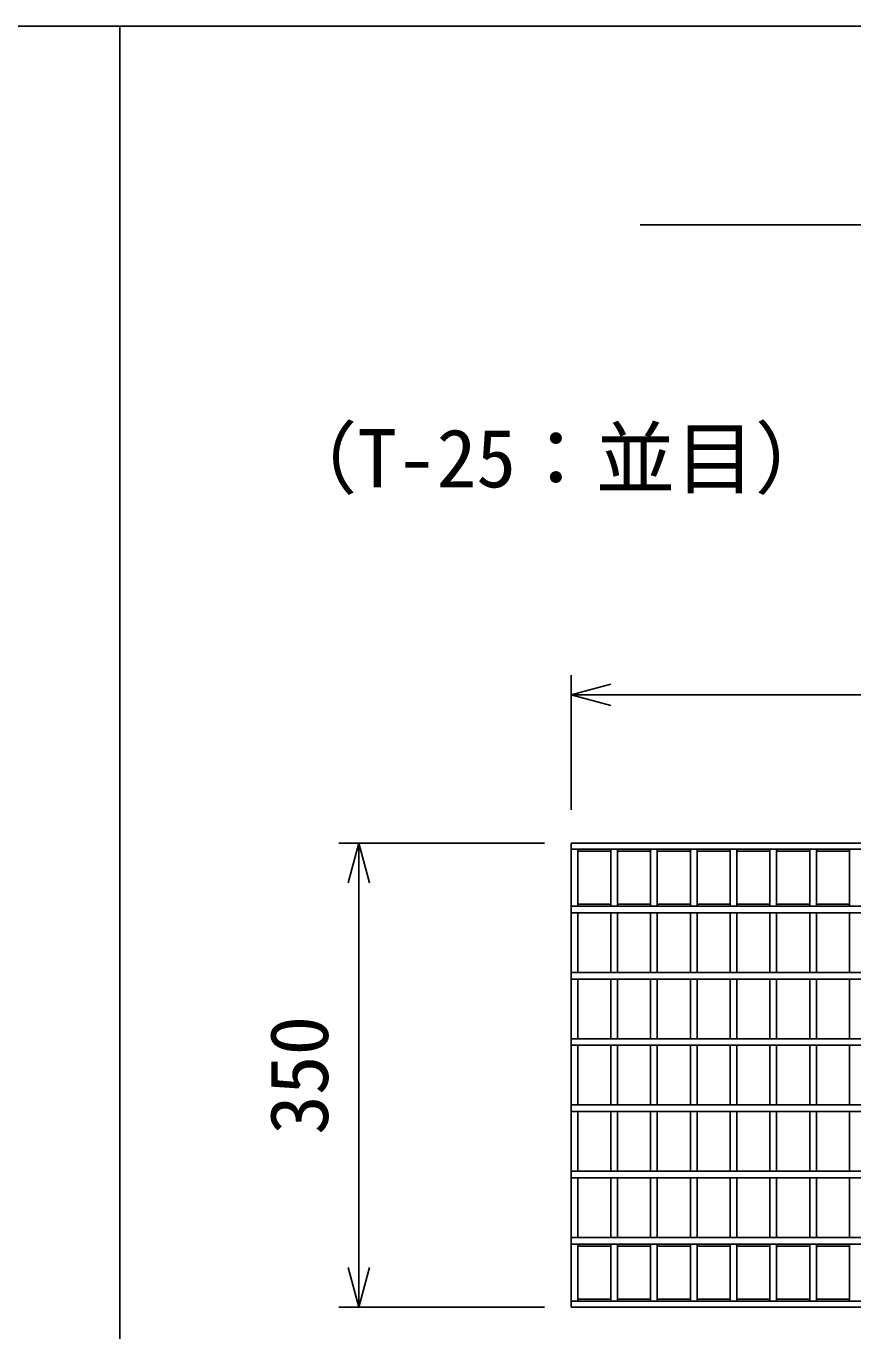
# Model space of a CAD drawing. Units: millimetres, scale not verified. Extents: x -33600 to 33600, y -11880 to 11880.
# Drawn here: x -29222 to -28598, y -5618 to -4634 of the extents above; entities that cross this region are included whole.
import ezdxf
from ezdxf.enums import TextEntityAlignment as Align

# ---------------------------------------------------------------- set-up
doc = ezdxf.new("R2010")
doc.units = ezdxf.units.MM
doc.header["$LTSCALE"] = 40
for name, color, linetype, lineweight in [('0-0_DIM', 7, 'Continuous', 25), ('0-2_HATCH', 6, 'Continuous', 25), ('0-6_TXT', 7, 'Continuous', 25)]:
    doc.layers.add(name, color=color, linetype=linetype, lineweight=lineweight)
doc.styles.add('ＭＳ ゴシック', font='')
doc.styles.get('ＭＳ ゴシック').set_extended_font_data('MS Gothic')

msp = doc.modelspace()

# ---------------------------------------------------------------- linework, layer by layer
at = {"layer": '0-0_DIM'}
for p, q in [((-28810.84, -5225.23), (-28810.84, -5123.65)), ((-27815.84, -5138.65), (-28810.84, -5138.65)), ((-28830.84, -5250.46), (-28985.84, -5250.46)), ((-28970.84, -5250.46), (-28970.84, -5600.46)), ((-28830.84, -5600.46), (-28985.84, -5600.46))]:
    msp.add_line(p, q, dxfattribs=at)
for points in [[(-28780.84, -5146.68), (-28810.84, -5138.65), (-28780.84, -5130.61)], [(-28978.88, -5280.46), (-28970.84, -5250.46), (-28962.8, -5280.46)], [(-28962.8, -5570.46), (-28970.84, -5600.46), (-28978.88, -5570.46)]]:
    msp.add_lwpolyline(points, dxfattribs=at)
at = {"layer": '0-2_HATCH'}
for p, q in [((-28810.84, -5250.46), (-28810.84, -5600.46)), ((-27815.84, -5250.46), (-28810.84, -5250.46)), ((-27815.84, -5254.96), (-28810.84, -5254.96)), ((-28805.84, -5254.96), (-28805.84, -5297.96)), ((-28780.84, -5254.96), (-28780.84, -5297.96)), ((-28775.84, -5254.96), (-28775.84, -5297.96)), ((-28750.84, -5254.96), (-28750.84, -5297.96)), ((-28745.84, -5254.96), (-28745.84, -5297.96)), ((-28720.84, -5254.96), (-28720.84, -5297.96)), ((-28715.84, -5254.96), (-28715.84, -5297.96)), ((-28690.84, -5254.96), (-28690.84, -5297.96)), ((-28685.84, -5254.96), (-28685.84, -5297.96)), ((-28660.84, -5254.96), (-28660.84, -5297.96)), ((-28655.84, -5254.96), (-28655.84, -5297.96)), ((-28630.84, -5254.96), (-28630.84, -5297.96)), ((-28625.84, -5254.96), (-28625.84, -5297.96)), ((-28600.84, -5254.96), (-28600.84, -5297.96)), ((-28780.84, -5256.46), (-28805.84, -5256.46)), ((-28750.84, -5256.46), (-28775.84, -5256.46)), ((-28720.84, -5256.46), (-28745.84, -5256.46)), ((-28690.84, -5256.46), (-28715.84, -5256.46)), ((-28660.84, -5256.46), (-28685.84, -5256.46)), ((-28630.84, -5256.46), (-28655.84, -5256.46)), ((-28600.84, -5256.46), (-28625.84, -5256.46)), ((-27815.84, -5297.96), (-28810.84, -5297.96)), ((-28810.84, -5302.96), (-27815.84, -5302.96)), ((-28780.84, -5296.46), (-28805.84, -5296.46)), ((-28805.84, -5347.96), (-28805.84, -5302.96)), ((-28780.84, -5347.96), (-28780.84, -5302.96)), ((-28750.84, -5296.46), (-28775.84, -5296.46)), ((-28775.84, -5347.96), (-28775.84, -5302.96)), ((-28750.84, -5347.96), (-28750.84, -5302.96)), ((-28720.84, -5296.46), (-28745.84, -5296.46)), ((-28745.84, -5347.96), (-28745.84, -5302.96)), ((-28720.84, -5347.96), (-28720.84, -5302.96)), ((-28690.84, -5296.46), (-28715.84, -5296.46)), ((-28715.84, -5347.96), (-28715.84, -5302.96)), ((-28690.84, -5347.96), (-28690.84, -5302.96)), ((-28660.84, -5296.46), (-28685.84, -5296.46)), ((-28685.84, -5347.96), (-28685.84, -5302.96)), ((-28660.84, -5347.96), (-28660.84, -5302.96)), ((-28630.84, -5296.46), (-28655.84, -5296.46)), ((-28655.84, -5347.96), (-28655.84, -5302.96)), ((-28630.84, -5347.96), (-28630.84, -5302.96)), ((-28600.84, -5296.46), (-28625.84, -5296.46)), ((-28625.84, -5347.96), (-28625.84, -5302.96)), ((-28600.84, -5347.96), (-28600.84, -5302.96)), ((-27815.84, -5347.96), (-28810.84, -5347.96)), ((-28810.84, -5352.96), (-27815.84, -5352.96)), ((-28805.84, -5397.96), (-28805.84, -5352.96)), ((-28780.84, -5397.96), (-28780.84, -5352.96)), ((-28775.84, -5397.96), (-28775.84, -5352.96)), ((-28750.84, -5397.96), (-28750.84, -5352.96)), ((-28745.84, -5397.96), (-28745.84, -5352.96)), ((-28720.84, -5397.96), (-28720.84, -5352.96)), ((-28715.84, -5397.96), (-28715.84, -5352.96)), ((-28690.84, -5397.96), (-28690.84, -5352.96)), ((-28685.84, -5397.96), (-28685.84, -5352.96)), ((-28660.84, -5397.96), (-28660.84, -5352.96)), ((-28655.84, -5397.96), (-28655.84, -5352.96)), ((-28630.84, -5397.96), (-28630.84, -5352.96)), ((-28625.84, -5397.96), (-28625.84, -5352.96)), ((-28600.84, -5397.96), (-28600.84, -5352.96)), ((-27815.84, -5397.96), (-28810.84, -5397.96)), ((-28810.84, -5402.96), (-27815.84, -5402.96)), ((-28805.84, -5447.96), (-28805.84, -5402.96)), ((-28780.84, -5447.96), (-28780.84, -5402.96)), ((-28775.84, -5447.96), (-28775.84, -5402.96)), ((-28750.84, -5447.96), (-28750.84, -5402.96)), ((-28745.84, -5447.96), (-28745.84, -5402.96)), ((-28720.84, -5447.96), (-28720.84, -5402.96)), ((-28715.84, -5447.96), (-28715.84, -5402.96)), ((-28690.84, -5447.96), (-28690.84, -5402.96)), ((-28685.84, -5447.96), (-28685.84, -5402.96)), ((-28660.84, -5447.96), (-28660.84, -5402.96)), ((-28655.84, -5447.96), (-28655.84, -5402.96)), ((-28630.84, -5447.96), (-28630.84, -5402.96)), ((-28625.84, -5447.96), (-28625.84, -5402.96)), ((-28600.84, -5447.96), (-28600.84, -5402.96)), ((-27815.84, -5447.96), (-28810.84, -5447.96)), ((-28810.84, -5452.96), (-27815.84, -5452.96)), ((-28805.84, -5497.96), (-28805.84, -5452.96)), ((-28780.84, -5497.96), (-28780.84, -5452.96)), ((-28775.84, -5497.96), (-28775.84, -5452.96)), ((-28750.84, -5497.96), (-28750.84, -5452.96)), ((-28745.84, -5497.96), (-28745.84, -5452.96)), ((-28720.84, -5497.96), (-28720.84, -5452.96)), ((-28715.84, -5497.96), (-28715.84, -5452.96)), ((-28690.84, -5497.96), (-28690.84, -5452.96)), ((-28685.84, -5497.96), (-28685.84, -5452.96)), ((-28660.84, -5497.96), (-28660.84, -5452.96)), ((-28655.84, -5497.96), (-28655.84, -5452.96)), ((-28630.84, -5497.96), (-28630.84, -5452.96)), ((-28625.84, -5497.96), (-28625.84, -5452.96)), ((-28600.84, -5497.96), (-28600.84, -5452.96)), ((-27815.84, -5497.96), (-28810.84, -5497.96)), ((-28810.84, -5502.96), (-27815.84, -5502.96)), ((-28805.84, -5547.96), (-28805.84, -5502.96)), ((-28780.84, -5547.96), (-28780.84, -5502.96)), ((-28775.84, -5547.96), (-28775.84, -5502.96)), ((-28750.84, -5547.96), (-28750.84, -5502.96)), ((-28745.84, -5547.96), (-28745.84, -5502.96)), ((-28720.84, -5547.96), (-28720.84, -5502.96)), ((-28715.84, -5547.96), (-28715.84, -5502.96)), ((-28690.84, -5547.96), (-28690.84, -5502.96)), ((-28685.84, -5547.96), (-28685.84, -5502.96)), ((-28660.84, -5547.96), (-28660.84, -5502.96)), ((-28655.84, -5547.96), (-28655.84, -5502.96)), ((-28630.84, -5547.96), (-28630.84, -5502.96)), ((-28625.84, -5547.96), (-28625.84, -5502.96)), ((-28600.84, -5547.96), (-28600.84, -5502.96)), ((-27815.84, -5547.96), (-28810.84, -5547.96)), ((-28810.84, -5552.96), (-27815.84, -5552.96)), ((-28805.84, -5595.96), (-28805.84, -5552.96)), ((-28780.84, -5554.46), (-28805.84, -5554.46)), ((-28780.84, -5595.96), (-28780.84, -5552.96)), ((-28775.84, -5595.96), (-28775.84, -5552.96)), ((-28750.84, -5554.46), (-28775.84, -5554.46)), ((-28750.84, -5595.96), (-28750.84, -5552.96)), ((-28745.84, -5595.96), (-28745.84, -5552.96)), ((-28720.84, -5554.46), (-28745.84, -5554.46)), ((-28720.84, -5595.96), (-28720.84, -5552.96)), ((-28715.84, -5595.96), (-28715.84, -5552.96)), ((-28690.84, -5554.46), (-28715.84, -5554.46)), ((-28690.84, -5595.96), (-28690.84, -5552.96)), ((-28685.84, -5595.96), (-28685.84, -5552.96)), ((-28660.84, -5554.46), (-28685.84, -5554.46)), ((-28660.84, -5595.96), (-28660.84, -5552.96)), ((-28655.84, -5595.96), (-28655.84, -5552.96)), ((-28630.84, -5554.46), (-28655.84, -5554.46)), ((-28630.84, -5595.96), (-28630.84, -5552.96)), ((-28625.84, -5595.96), (-28625.84, -5552.96)), ((-28600.84, -5554.46), (-28625.84, -5554.46)), ((-28600.84, -5595.96), (-28600.84, -5552.96)), ((-27815.84, -5595.96), (-28810.84, -5595.96)), ((-27815.84, -5600.46), (-28810.84, -5600.46)), ((-28780.84, -5594.46), (-28805.84, -5594.46)), ((-28750.84, -5594.46), (-28775.84, -5594.46)), ((-28720.84, -5594.46), (-28745.84, -5594.46)), ((-28690.84, -5594.46), (-28715.84, -5594.46)), ((-28660.84, -5594.46), (-28685.84, -5594.46)), ((-28630.84, -5594.46), (-28655.84, -5594.46)), ((-28600.84, -5594.46), (-28625.84, -5594.46))]:
    msp.add_line(p, q, dxfattribs=at)
at = {"layer": '0-6_TXT'}
msp.add_line((-28758.8, -4784.13), (-27743.21, -4784.13), dxfattribs=at)
for points in [[(-30951.01, -8234.13), (-29151.01, -8234.13), (-29151.01, -4634.13), (-30951.01, -4634.13)], [(-29151.01, -8234.13), (-27351.01, -8234.13), (-27351.01, -4634.13), (-29151.01, -4634.13)]]:
    msp.add_lwpolyline(points, close=True, dxfattribs=at)

# ---------------------------------------------------------------- texts
at = {"layer": '0-0_DIM', "style": 'ＭＳ ゴシック'}
msp.add_text('（T-25：並目）', height=43.99, dxfattribs=at).set_placement((-29031.98, -4995.27), align=Align.BOTTOM_LEFT)
msp.add_text('350', height=43.99, rotation=90, dxfattribs=at).set_placement((-28980.84, -5470.46), align=Align.BOTTOM_LEFT)

doc.saveas('drawing.dxf')
